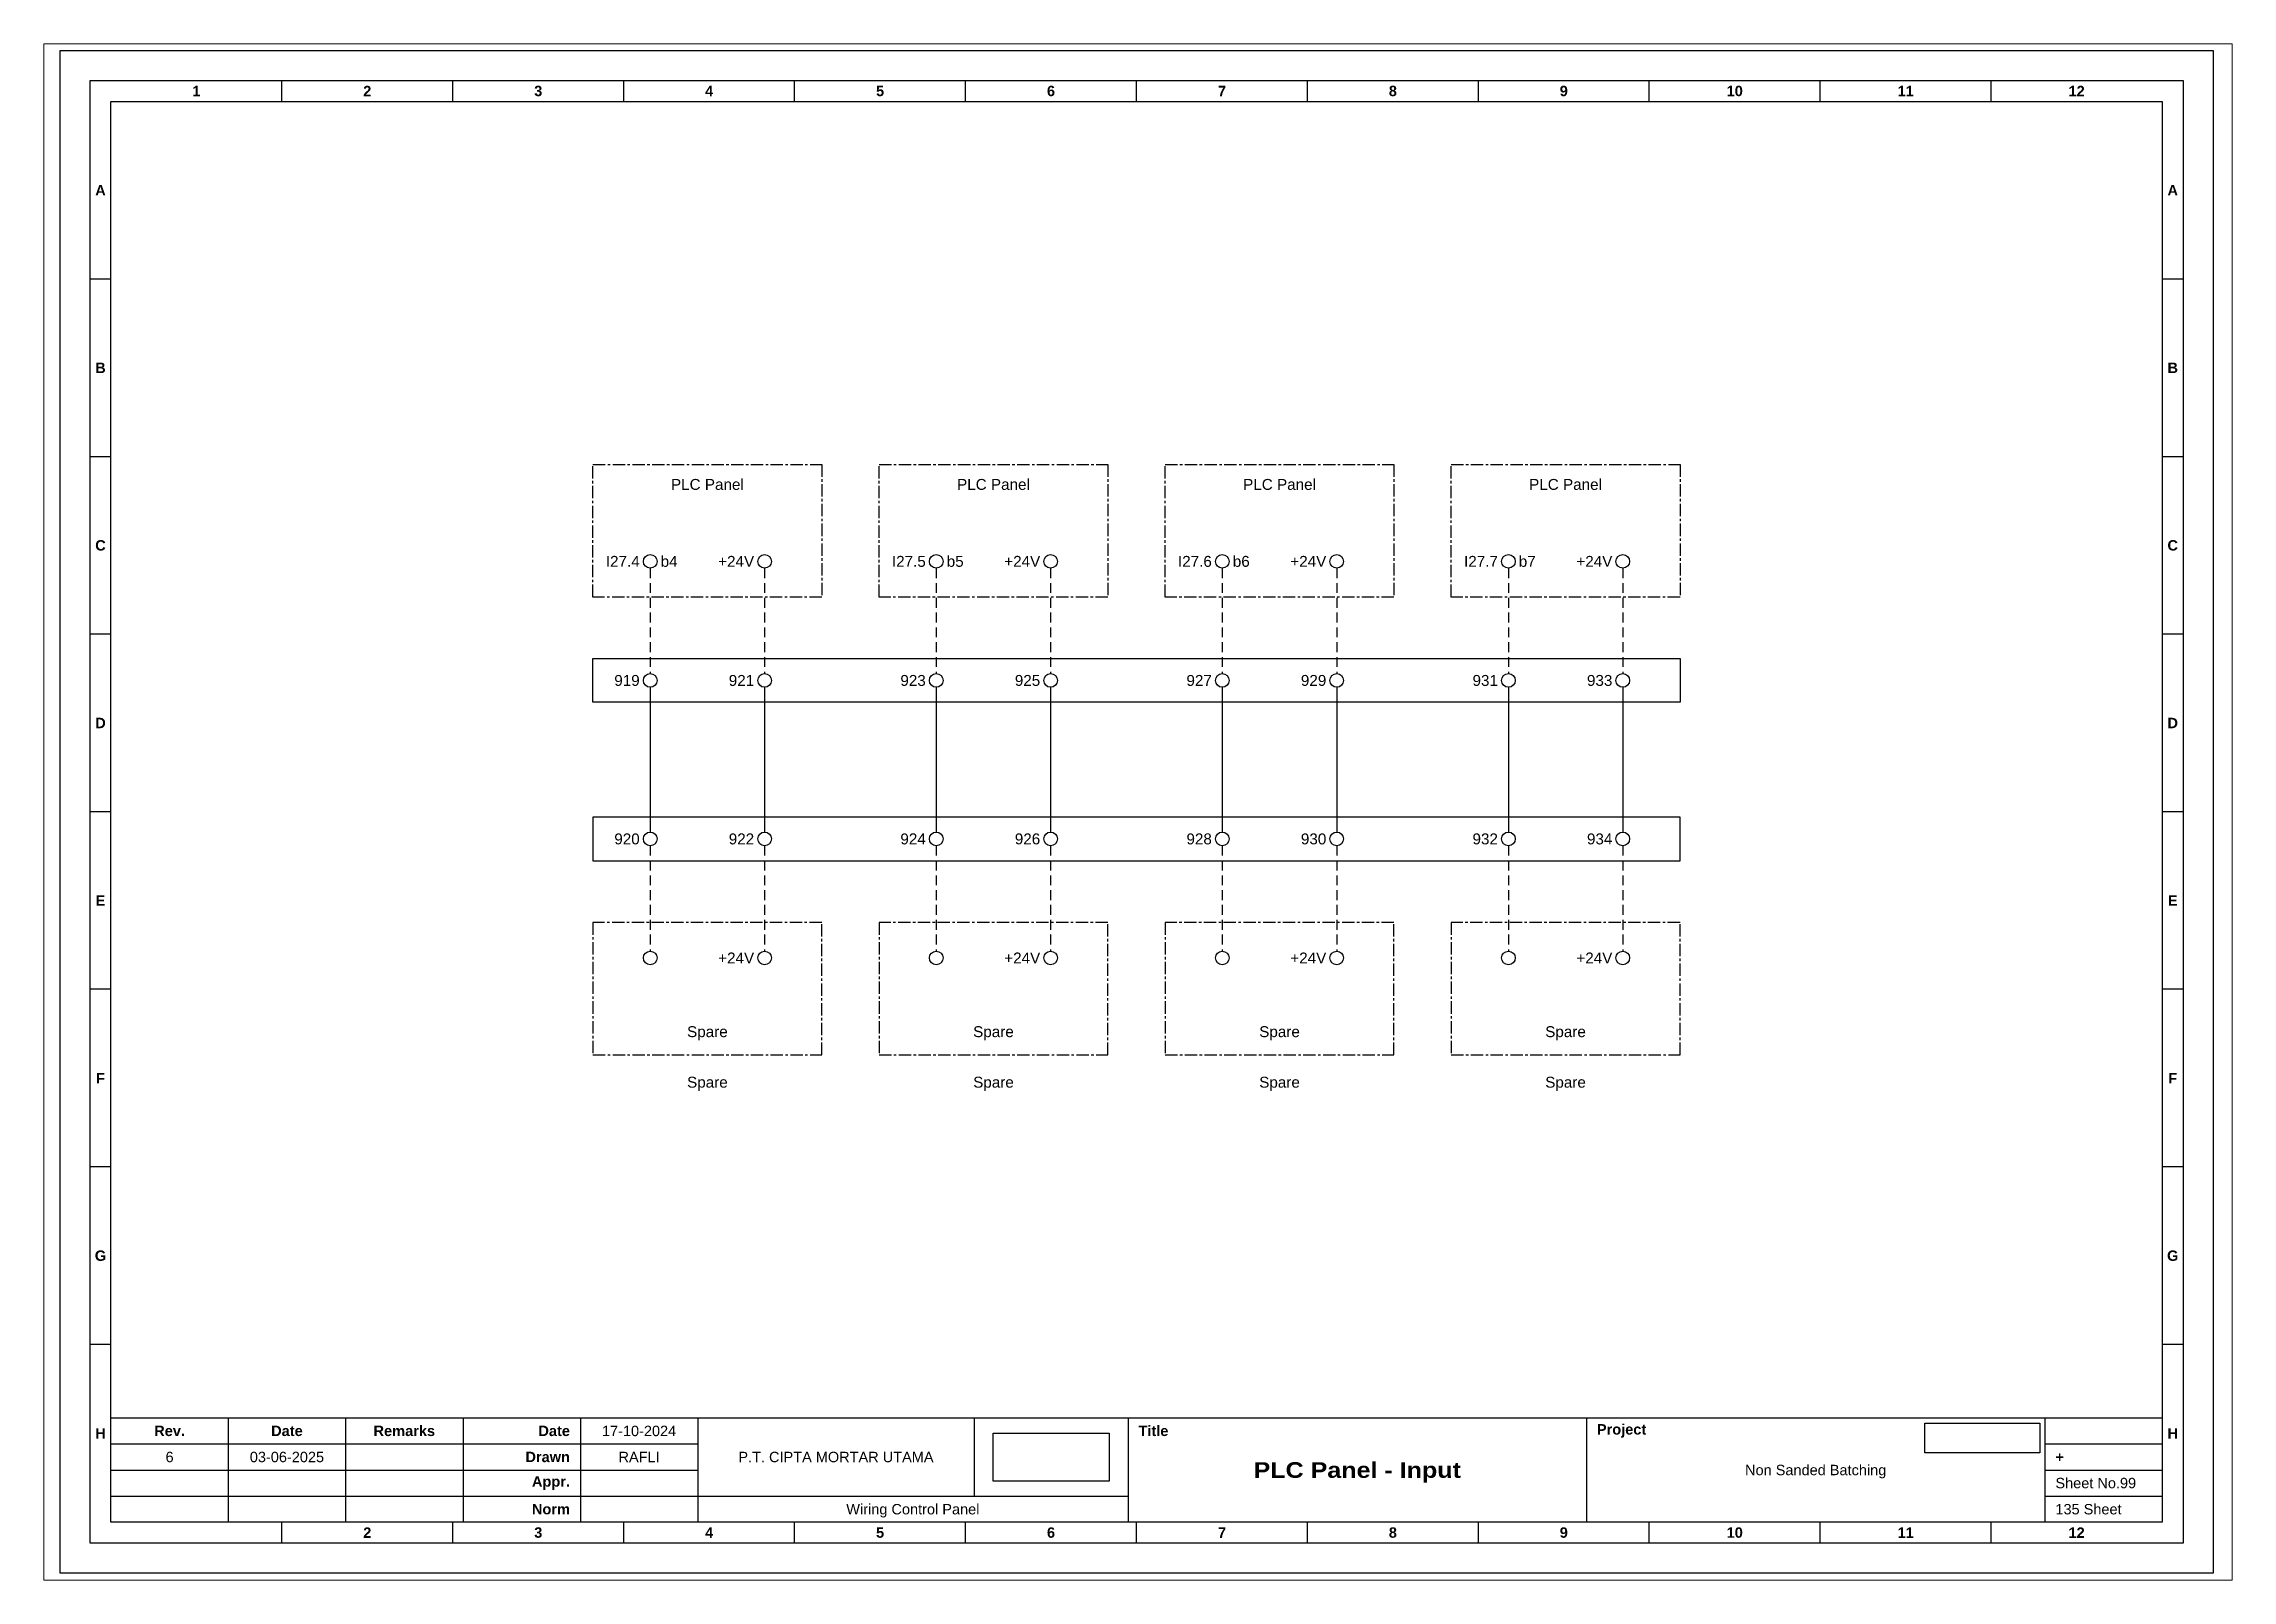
# Paper-space layout '99' of a CAD drawing. Header units: millimetres. Extents: x 0 to 291, y 0 to 204.
# The model-space entities are those that its viewports show. They can reach past a viewport. Long polylines and large blocks are cut down to what shows.
import ezdxf
from ezdxf.enums import TextEntityAlignment as Align

# ---------------------------------------------------------------- set-up
doc = ezdxf.new("R2010")
doc.units = ezdxf.units.MM
doc.linetypes.add('CENTER', pattern=[50.8, 31.75, -6.35, 6.35, -6.35])
doc.linetypes.add('HIDDEN', pattern=[9.525, 6.35, -3.175])
doc.layers.add('MU', color=7, linetype='Continuous', true_color=0xfefefe)
doc.styles.add('Bold', font='ariblk.ttf', dxfattribs={"height": 25.4})
doc.styles.get("Standard").update_dxf_attribs({"font": 'arial.ttf'})
picture_1 = doc.add_image_def('image1.png', size_in_pixel=(2048, 847))
picture_2 = doc.add_image_def('image2.png', size_in_pixel=(2092, 542))

# ---------------------------------------------------------------- blocks, each defined once
blk = doc.blocks.new('KOP MU PROJECT')
at = {"color": 6, "ltscale": 50}
for p, q in [((27.74, 184.05), (27.74, 186.66)), ((49.13, 184.05), (49.13, 186.66)), ((70.51, 184.05), (70.51, 186.66)), ((91.89, 184.05), (91.89, 186.66)), ((113.27, 184.05), (113.27, 186.66)), ((134.66, 184.05), (134.66, 186.66)), ((156.04, 184.05), (156.04, 186.66)), ((177.42, 184.05), (177.42, 186.66)), ((198.8, 184.05), (198.8, 186.66)), ((220.19, 184.05), (220.19, 186.66)), ((241.57, 184.05), (241.57, 186.66)), ((6.36, 161.84), (3.75, 161.84)), ((265.59, 161.84), (262.98, 161.84)), ((6.36, 139.63), (3.75, 139.63)), ((265.59, 139.63), (262.98, 139.63)), ((6.36, 117.42), (3.75, 117.42)), ((265.59, 117.42), (262.98, 117.42)), ((6.36, 95.22), (3.75, 95.22)), ((265.59, 95.22), (262.98, 95.22)), ((6.36, 73.01), (3.75, 73.01)), ((265.59, 73.01), (262.98, 73.01)), ((6.36, 50.8), (3.75, 50.8)), ((265.59, 50.8), (262.98, 50.8)), ((6.36, 28.59), (3.75, 28.59)), ((265.59, 28.59), (262.98, 28.59)), ((27.74, 3.75), (27.74, 6.36)), ((49.13, 3.75), (49.13, 6.36)), ((70.51, 3.75), (70.51, 6.36)), ((91.89, 3.75), (91.89, 6.36)), ((113.27, 3.75), (113.27, 6.36)), ((134.66, 3.75), (134.66, 6.36)), ((156.04, 3.75), (156.04, 6.36)), ((177.42, 3.75), (177.42, 6.36)), ((198.8, 3.75), (198.8, 6.36)), ((220.19, 3.75), (220.19, 6.36)), ((241.57, 3.75), (241.57, 6.36))]:
    blk.add_line(p, q, dxfattribs=at)
at = {"ltscale": 50}
for p, q in [((6.36, 19.41), (262.98, 19.41)), ((21.04, 19.41), (21.04, 6.36)), ((35.72, 19.41), (35.72, 6.36)), ((50.41, 19.41), (50.41, 6.36)), ((65.09, 19.41), (65.09, 6.36)), ((79.77, 19.41), (79.77, 6.36)), ((114.35, 19.41), (114.35, 9.62)), ((133.6, 19.41), (133.6, 6.36)), ((190.95, 19.41), (190.95, 6.36)), ((248.3, 19.41), (248.3, 6.36)), ((6.36, 16.15), (79.77, 16.15)), ((248.3, 16.15), (262.98, 16.15)), ((6.36, 12.89), (79.77, 12.89)), ((248.3, 12.89), (262.98, 12.89)), ((6.36, 9.62), (133.6, 9.62)), ((248.3, 9.62), (262.98, 9.62))]:
    blk.add_line(p, q, dxfattribs=at)
at = {"color": 1, "ltscale": 50}
blk.add_lwpolyline([(269.34, 0), (0, 0), (0, 190.41), (269.34, 190.41)], close=True, dxfattribs=at)
at = {"color": 6, "ltscale": 50}
for points in [[(265.59, 3.75), (3.75, 3.75), (3.75, 186.66), (265.59, 186.66)], [(262.98, 6.36), (6.36, 6.36), (6.36, 184.05), (262.98, 184.05)]]:
    blk.add_lwpolyline(points, close=True, dxfattribs=at)
at = {"ltscale": 50, "char_height": 1.305, "attachment_point": 4}
for s, width, heights, insert in [('\\pxqc;{\\fArial|b1|i0|c0|p34;1}', 21.3825, [2.51], (6.36, 185.36)), ('\\pxqc;{\\fArial|b1|i0|c0|p34;2}', 21.3825, [2.51], (27.74, 185.36)), ('\\pxqc;{\\fArial|b1|i0|c0|p34;3}', 21.3825, [2.51], (49.13, 185.36)), ('\\pxqc;{\\fArial|b1|i0|c0|p34;4}', 21.3825, [2.51], (70.51, 185.36)), ('\\pxqc;{\\fArial|b1|i0|c0|p34;5}', 21.3825, [2.51], (91.89, 185.36)), ('\\pxqc;{\\fArial|b1|i0|c0|p34;6}', 21.3825, [2.51], (113.27, 185.36)), ('\\pxqc;{\\fArial|b1|i0|c0|p34;7}', 21.3825, [2.51], (134.66, 185.36)), ('\\pxqc;{\\fArial|b1|i0|c0|p34;8}', 21.3825, [2.51], (156.04, 185.36)), ('\\pxqc;{\\fArial|b1|i0|c0|p34;9}', 21.3825, [2.51], (177.42, 185.36)), ('\\pxqc;{\\fArial|b1|i0|c0|p34;10}', 21.3825, [2.51], (198.8, 185.36)), ('\\pxqc;{\\fArial|b1|i0|c0|p34;11}', 21.3825, [2.51], (220.19, 185.36)), ('\\pxqc;{\\fArial|b1|i0|c0|p34;12}', 21.3825, [2.51], (241.57, 185.36)), ('\\pxqc;{\\fArial|b1|i0|c0|p34;A}', 2.61, [2.51], (3.75, 172.95)), ('\\pxqc;{\\fArial|b1|i0|c0|p34;A}', 2.61, [2.51], (262.98, 172.95)), ('\\pxqc;{\\fArial|b1|i0|c0|p34;B}', 2.61, [2.51], (3.75, 150.74)), ('\\pxqc;{\\fArial|b1|i0|c0|p34;B}', 2.61, [2.51], (262.98, 150.74)), ('\\pxqc;{\\fArial|b1|i0|c0|p34;C}', 2.61, [2.51], (3.75, 128.53)), ('\\pxqc;{\\fArial|b1|i0|c0|p34;C}', 2.61, [2.51], (262.98, 128.53)), ('\\pxqc;{\\fArial|b1|i0|c0|p34;D}', 2.61, [2.51], (3.75, 106.32)), ('\\pxqc;{\\fArial|b1|i0|c0|p34;D}', 2.61, [2.51], (262.98, 106.32)), ('\\pxqc;{\\fArial|b1|i0|c0|p34;E}', 2.61, [2.51], (3.75, 84.11)), ('\\pxqc;{\\fArial|b1|i0|c0|p34;E}', 2.61, [2.51], (262.98, 84.11)), ('\\pxqc;{\\fArial|b1|i0|c0|p34;F}', 2.61, [2.51], (3.75, 61.9)), ('\\pxqc;{\\fArial|b1|i0|c0|p34;F}', 2.61, [2.51], (262.98, 61.9)), ('\\pxqc;{\\fArial|b1|i0|c0|p34;G}', 2.61, [2.51], (3.75, 39.69)), ('\\pxqc;{\\fArial|b1|i0|c0|p34;G}', 2.61, [2.51], (262.98, 39.69)), ('\\pxqc;{\\fArial|b1|i0|c0|p34;H}', 2.61, [2.51], (3.75, 17.47)), ('\\pxqc;{\\fArial|b1|i0|c0|p34;Rev.}', 14.6811, [2.88], (6.36, 17.78)), ('\\pxqc;{\\fArial|b1|i0|c0|p34;Date}', 14.6811, [2.88], (21.04, 17.78)), ('\\pxqc;{\\fArial|b1|i0|c0|p34;Remarks}', 14.6811, [2.88], (35.72, 17.78)), ('\\pxqr;{\\fArial|b1|i0|c0|p34;Date}', 13.3761, [2.88], (50.41, 17.78)), ('\\pxql;{\\fArial|b1|i0|c0|p34;Title}', 50.2419, [2.88], (134.9, 17.78)), ('\\pxql;{\\fArial|b1|i0|c0|p34;Project}', 50.2419, [2.88], (192.25, 17.78)), ('\\pxqc;{\\fArial|b1|i0|c0|p34;H}', 2.61, [2.51], (262.98, 17.47)), ('\\pxqr;{\\fArial|b1|i0|c0|p34;Drawn}', 13.3761, [2.88], (50.41, 14.52)), ('\\pxql;{\\fArial|b1|i0|c0|p34;+}', 14.6811, [2.88], (249.61, 14.52)), ('\\pxqr;{\\fArial|b1|i0|c0|p34;Appr.}', 13.3761, [2.88], (50.41, 11.26)), ('\\pxqr;{\\fArial|b1|i0|c0|p34;Norm}', 13.3761, [2.88], (50.41, 7.99)), ('\\pxqc;{\\fArial|b1|i0|c0|p34;2}', 21.3825, [2.51], (27.74, 5.06)), ('\\pxqc;{\\fArial|b1|i0|c0|p34;3}', 21.3825, [2.51], (49.13, 5.06)), ('\\pxqc;{\\fArial|b1|i0|c0|p34;4}', 21.3825, [2.51], (70.51, 5.06)), ('\\pxqc;{\\fArial|b1|i0|c0|p34;5}', 21.3825, [2.51], (91.89, 5.06)), ('\\pxqc;{\\fArial|b1|i0|c0|p34;6}', 21.3825, [2.51], (113.27, 5.06)), ('\\pxqc;{\\fArial|b1|i0|c0|p34;7}', 21.3825, [2.51], (134.66, 5.06)), ('\\pxqc;{\\fArial|b1|i0|c0|p34;8}', 21.3825, [2.51], (156.04, 5.06)), ('\\pxqc;{\\fArial|b1|i0|c0|p34;9}', 21.3825, [2.51], (177.42, 5.06)), ('\\pxqc;{\\fArial|b1|i0|c0|p34;10}', 21.3825, [2.51], (198.8, 5.06)), ('\\pxqc;{\\fArial|b1|i0|c0|p34;11}', 21.3825, [2.51], (220.19, 5.06)), ('\\pxqc;{\\fArial|b1|i0|c0|p34;12}', 21.3825, [2.51], (241.57, 5.06))]:
    blk.add_mtext_dynamic_manual_height_columns(s, width=width, gutter_width=0.0326, heights=heights, dxfattribs=dict(at, insert=insert))
at = {"ltscale": 50}
for tag, p in [('DATECREATED', (72.43, 17.78)), ('REV', (13.7, 14.52)), ('REVDATE', (28.38, 14.52)), ('REMARKS', (43.06, 14.52)), ('DRAWN', (72.43, 14.52)), ('COMPANY', (97.06, 14.52)), ('APPR', (72.43, 11.26)), ('PROJECT', (219.62, 12.89)), ('NORM', (72.43, 7.99)), ('DRAWINGCATEGORY', (106.68, 7.99)), ('DESCRIPTION', (162.27, 10.03))]:
    blk.add_attdef(tag, text='', height=1.3, dxfattribs=at).set_placement(p, align=Align.MIDDLE_CENTER)
at = {"ltscale": 50, "style": 'Bold'}
blk.add_attdef('TITLE', text='', height=1.96, dxfattribs=at).set_placement((162.27, 12.89), align=Align.MIDDLE_CENTER)
at = {"ltscale": 50}
for tag, p in [('SHEETNUMBER', (249.61, 11.26)), ('TOTALSHEET', (249.61, 7.99))]:
    blk.add_attdef(tag, text='', height=1.3, dxfattribs=at).set_placement(p, align=Align.MIDDLE_LEFT)
image = blk.add_image(picture_1, insert=(116.72, 11.48), size_in_units=(14.5, 6), dxfattribs=at)
image.dxf.flags = 15
image = blk.add_image(picture_2, insert=(233.29, 15.04), size_in_units=(14.36, 3.72), dxfattribs=at)
image.dxf.flags = 15

msp = doc.modelspace()

# ---------------------------------------------------------------- linework, layer by layer
at = {"linetype": 'HIDDEN', "ltscale": 0.2}
for p, q in [((6570.37, 1141.97), (6570.37, 1127.48)), ((6586.11, 1141.97), (6586.11, 1127.48)), ((6609.71, 1141.97), (6609.71, 1127.48)), ((6625.44, 1141.97), (6625.44, 1127.48)), ((6649.05, 1141.97), (6649.05, 1127.48)), ((6664.78, 1141.97), (6664.78, 1127.48)), ((6688.39, 1141.97), (6688.39, 1127.48)), ((6704.12, 1141.97), (6704.12, 1127.48)), ((6570.37, 1103.81), (6570.37, 1089.32)), ((6586.11, 1103.81), (6586.11, 1089.32)), ((6609.71, 1103.81), (6609.71, 1089.32)), ((6625.44, 1103.81), (6625.44, 1089.32)), ((6649.05, 1103.81), (6649.05, 1089.32)), ((6664.78, 1103.81), (6664.78, 1089.32)), ((6688.39, 1103.81), (6688.39, 1089.32)), ((6704.12, 1103.81), (6704.12, 1089.32))]:
    msp.add_line(p, q, dxfattribs=at)
at = {"ltscale": 0.2}
for p, q in [((6570.37, 1125.6), (6570.37, 1105.69)), ((6586.11, 1125.6), (6586.11, 1105.69)), ((6609.71, 1125.6), (6609.71, 1105.69)), ((6625.44, 1125.6), (6625.44, 1105.69)), ((6649.05, 1125.6), (6649.05, 1105.69)), ((6664.78, 1125.6), (6664.78, 1105.69)), ((6688.39, 1125.6), (6688.39, 1105.69)), ((6704.12, 1125.6), (6704.12, 1105.69))]:
    msp.add_line(p, q, dxfattribs=at)
at = {"linetype": 'CENTER', "ltscale": 0.05}
for points in [[(6562.5, 1156.24), (6593.97, 1156.24), (6593.97, 1138.01), (6562.5, 1138.01)], [(6601.84, 1156.24), (6633.31, 1156.24), (6633.31, 1138.01), (6601.84, 1138.01)], [(6641.18, 1156.24), (6672.65, 1156.24), (6672.65, 1138.01), (6641.18, 1138.01)], [(6680.52, 1156.24), (6711.99, 1156.24), (6711.99, 1138.01), (6680.52, 1138.01)], [(6562.5, 1075.05), (6593.97, 1075.05), (6593.97, 1093.28), (6562.5, 1093.28)], [(6601.84, 1075.05), (6633.31, 1075.05), (6633.31, 1093.28), (6601.84, 1093.28)], [(6641.18, 1075.05), (6672.65, 1075.05), (6672.65, 1093.28), (6641.18, 1093.28)], [(6680.52, 1075.05), (6711.99, 1075.05), (6711.99, 1093.28), (6680.52, 1093.28)]]:
    msp.add_lwpolyline(points, close=True, dxfattribs=at)
at = {"ltscale": 0.05}
for points in [[(6562.5, 1129.55), (6711.99, 1129.55), (6711.99, 1123.54), (6562.5, 1123.54)], [(6562.5, 1101.74), (6711.99, 1101.74), (6711.99, 1107.76), (6562.5, 1107.76)]]:
    msp.add_lwpolyline(points, close=True, dxfattribs=at)
for centre in [(6570.37, 1142.91), (6586.11, 1142.91), (6609.71, 1142.91), (6625.44, 1142.91), (6649.05, 1142.91), (6664.78, 1142.91), (6688.39, 1142.91), (6704.12, 1142.91), (6570.37, 1126.54), (6586.11, 1126.54), (6609.71, 1126.54), (6625.44, 1126.54), (6649.05, 1126.54), (6664.78, 1126.54), (6688.39, 1126.54), (6704.12, 1126.54), (6570.37, 1104.75), (6586.11, 1104.75), (6609.71, 1104.75), (6625.44, 1104.75), (6649.05, 1104.75), (6664.78, 1104.75), (6688.39, 1104.75), (6704.12, 1104.75), (6570.37, 1088.38), (6586.11, 1088.38), (6609.71, 1088.38), (6625.44, 1088.38), (6649.05, 1088.38), (6664.78, 1088.38), (6688.39, 1088.38), (6704.12, 1088.38)]:
    msp.add_circle(centre, 0.938)

# ---------------------------------------------------------------- block references
at = {"xscale": 1.099296583304004, "yscale": 1.099296583304004, "zscale": 1.099296583304004}
msp.add_blockref('KOP MU PROJECT', (6489.22, 1003.81), dxfattribs=at).add_auto_attribs({'TITLE': 'PLC Panel - Input', 'PROJECT': 'Non Sanded Batching', 'COMPANY': 'P.T. CIPTA MORTAR UTAMA', 'DRAWINGCATEGORY': 'Wiring Control Panel', 'DRAWN': 'RAFLI', 'DATECREATED': '17-10-2024', 'REVDATE': '03-06-2025', 'REV': '6', 'SHEETNUMBER': 'Sheet No.99', 'TOTALSHEET': '135 Sheet'})

# ---------------------------------------------------------------- texts
for s, p in [('PLC Panel', (6578.24, 1154.24)), ('PLC Panel', (6617.58, 1154.24)), ('PLC Panel', (6656.92, 1154.24)), ('PLC Panel', (6696.25, 1154.24)), ('Spare', (6578.24, 1072.05)), ('Spare', (6617.58, 1072.05)), ('Spare', (6656.92, 1072.05)), ('Spare', (6696.25, 1072.05))]:
    msp.add_text(s, height=1.5).set_placement(p, align=Align.TOP_CENTER)
for s, p in [('I27.4', (6568.93, 1142.91)), ('+24V', (6584.67, 1142.91)), ('I27.5', (6608.27, 1142.91)), ('+24V', (6624.01, 1142.91)), ('I27.6', (6647.61, 1142.91)), ('+24V', (6663.35, 1142.91)), ('I27.7', (6686.95, 1142.91)), ('+24V', (6702.69, 1142.91)), ('919', (6568.93, 1126.54)), ('921', (6584.67, 1126.54)), ('923', (6608.27, 1126.54)), ('925', (6624.01, 1126.54)), ('927', (6647.61, 1126.54)), ('929', (6663.35, 1126.54)), ('931', (6686.95, 1126.54)), ('933', (6702.69, 1126.54)), ('920', (6568.93, 1104.75)), ('922', (6584.67, 1104.75)), ('924', (6608.27, 1104.75)), ('926', (6624.01, 1104.75)), ('928', (6647.61, 1104.75)), ('930', (6663.35, 1104.75)), ('932', (6686.95, 1104.75)), ('934', (6702.69, 1104.75)), ('+24V', (6584.67, 1088.38)), ('+24V', (6624.01, 1088.38)), ('+24V', (6663.35, 1088.38)), ('+24V', (6702.69, 1088.38))]:
    msp.add_text(s, height=1.5).set_placement(p, align=Align.MIDDLE_RIGHT)
for s, p in [('b4', (6571.81, 1142.91)), ('b5', (6611.15, 1142.91)), ('b6', (6650.49, 1142.91)), ('b7', (6689.82, 1142.91))]:
    msp.add_text(s, height=1.5).set_placement(p, align=Align.MIDDLE_LEFT)
for p in [(6578.24, 1077.05), (6617.58, 1077.05), (6656.92, 1077.05), (6696.25, 1077.05)]:
    msp.add_text('Spare', height=1.5).set_placement(p, align=Align.BOTTOM_CENTER)

psp = doc.layouts.new('99')

# ---------------------------------------------------------------- viewports
at = {"layer": 'MU'}
psp.add_viewport(center=(145.54, 102.16), size=(291.09, 204.3193), view_center_point=(6637.45, 1108.45), view_height=211.2463, dxfattribs=at)

doc.saveas('drawing.dxf')
